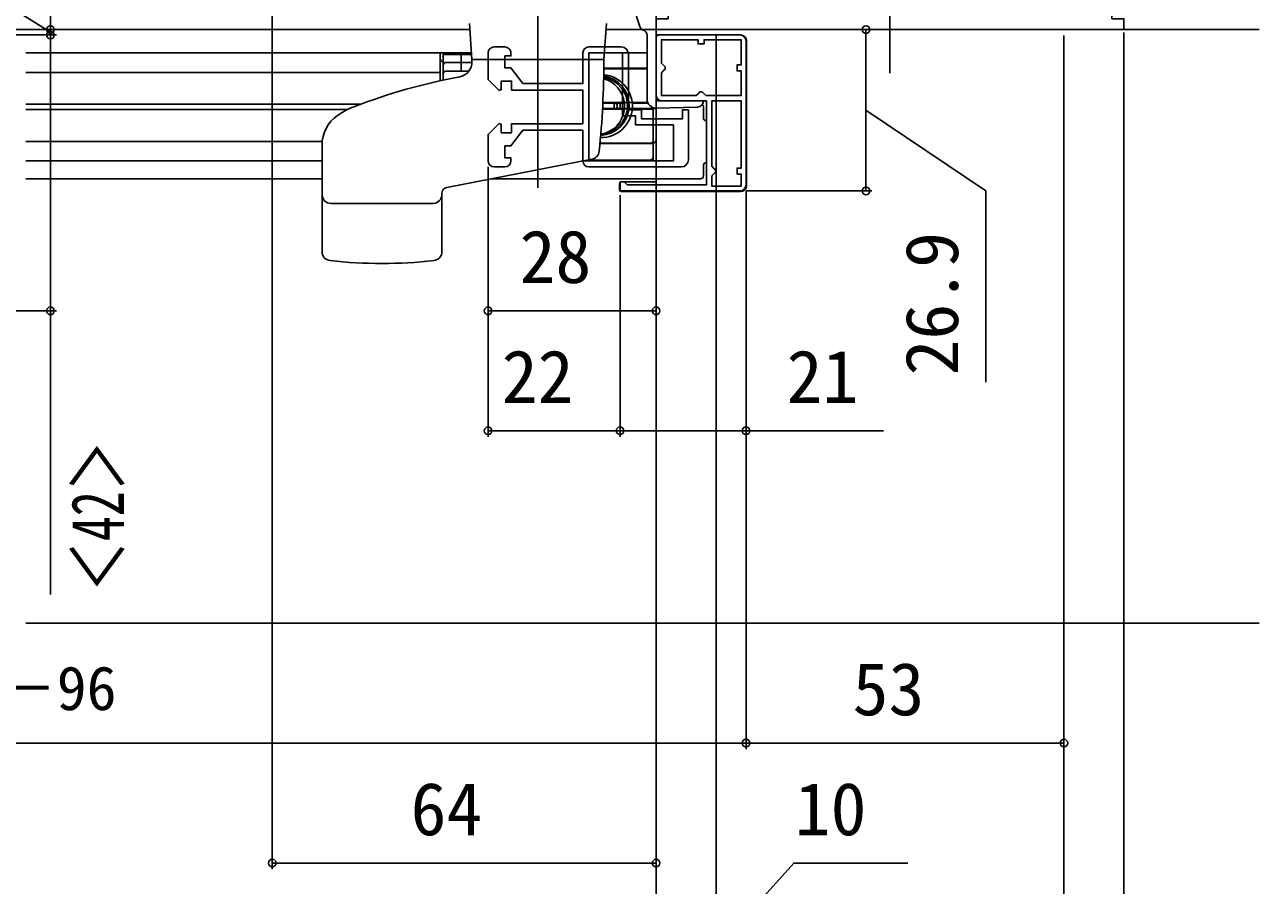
# Model space of a CAD drawing. Units: millimetres, scale not verified. Extents: x -525 to 525, y -783 to 778.
# Drawn here: x -207.4 to -1.5, y -661.4 to -517.9 of the extents above; entities that cross this region are included whole.
import ezdxf
from ezdxf.enums import TextEntityAlignment as Align

# ---------------------------------------------------------------- set-up
doc = ezdxf.new("R2010")
doc.units = ezdxf.units.MM
doc.header["$LTSCALE"] = 4
for name, color, linetype in [('0-2_YKK_11', 7, 'Continuous'), ('0-3_YKK_11E', 7, 'Continuous'), ('0-4_YKK_12', 2, 'Continuous'), ('0-5_YKK_13', 4, 'Continuous'), ('0-7_YKK_D', 6, 'Continuous'), ('0-9_YSS_K', 3, 'Continuous')]:
    doc.layers.add(name, color=color, linetype=linetype)
doc.styles.add('ＭＳ ゴシック', font='')
doc.styles.get('ＭＳ ゴシック').set_extended_font_data('MS Gothic')

msp = doc.modelspace()

# ---------------------------------------------------------------- linework, layer by layer
at = {"layer": '0-2_YKK_11'}
msp.add_line((-87.088, -544.598), (-87.088, -520.598), dxfattribs=at)
for points in [[(-29.388, -508.698), (-26.088, -508.698), (-26.088, -516.898), (-24.088, -516.898), (-24.088, -518.698), (-63.088, -518.698), (-102.088, -518.698), (-102.088, -516.898), (-100.088, -516.898), (-100.088, -508.698), (-96.788, -508.698)], [(-88.088, -519.598), (-102.088, -519.598), (-102.088, -529.598)], [(-101.088, -530.598), (-93.688, -530.598), (-93.688, -544.598), (-106.888, -544.598), (-107.088, -544.398), (-107.388, -544.098), (-108.088, -544.098), (-108.088, -545.598), (-88.088, -545.598)]]:
    msp.add_lwpolyline(points, dxfattribs=at)
for points in [[(-93.788, -529.698), (-87.888, -529.698), (-87.888, -525.598), (-88.588, -525.598), (-88.588, -524.598), (-87.888, -524.598), (-87.888, -520.398), (-94.088, -520.398), (-94.088, -521.098), (-95.088, -521.098), (-95.088, -520.398), (-101.188, -520.398), (-101.188, -524.298), (-100.888, -524.598), (-100.588, -524.898), (-100.588, -525.298), (-100.888, -525.598), (-101.188, -525.898), (-101.188, -529.698), (-95.388, -529.698), (-95.088, -529.398), (-94.788, -529.098), (-94.388, -529.098), (-94.088, -529.398)], [(-92.788, -530.598), (-92.788, -541.498), (-92.488, -541.798), (-92.188, -542.098), (-92.188, -542.498), (-92.488, -542.798), (-92.788, -543.098), (-92.788, -544.798), (-87.888, -544.798), (-87.888, -542.798), (-88.588, -542.798), (-88.588, -541.798), (-87.888, -541.798), (-87.888, -530.598)]]:
    msp.add_lwpolyline(points, close=True, dxfattribs=at)
for centre, start, end in [((-88.088, -520.598), 0.00001, 89.99999), ((-101.088, -529.598), 180.00001, 269.99999), ((-88.088, -544.598), 270.00001, 359.99999)]:
    msp.add_arc(centre, 1, start, end, dxfattribs=at)
at = {"layer": '0-3_YKK_11E'}
for p, q in [((-129.088, -521.598), (-127.288, -521.598)), ((-113.288, -521.598), (-107.888, -521.598)), ((-127.288, -541.598), (-129.088, -541.598)), ((-97.888, -541.598), (-113.288, -541.598))]:
    msp.add_line(p, q, dxfattribs=at)
for points in [[(-130.088, -540.598), (-130.088, -536.174), (-128.259, -534.344), (-127.888, -534.497), (-127.888, -535.898), (-126.188, -535.898), (-126.188, -534.398), (-114.288, -534.398), (-114.288, -528.798), (-126.188, -528.798), (-126.188, -527.298), (-127.888, -527.298), (-127.888, -528.698), (-128.259, -528.852), (-130.088, -527.022), (-130.088, -522.598)], [(-126.288, -522.598), (-126.288, -523.098), (-127.288, -523.098), (-127.288, -525.098), (-126.288, -525.098), (-124.288, -527.698), (-114.288, -527.698), (-114.288, -522.598)], [(-106.688, -522.798), (-106.688, -532.098), (-104.488, -532.098), (-104.488, -533.598), (-97.688, -533.598), (-97.688, -532.098), (-96.688, -532.098), (-96.688, -540.398)], [(-114.288, -540.598), (-114.288, -535.498), (-124.288, -535.498), (-126.288, -538.098), (-127.288, -538.098), (-127.288, -540.098), (-126.288, -540.098), (-126.288, -540.598)]]:
    msp.add_lwpolyline(points, dxfattribs=at)
msp.add_lwpolyline([(-113.288, -540.598), (-113.288, -522.598), (-107.688, -522.598), (-107.688, -533.098), (-105.488, -533.098), (-105.488, -534.598), (-99.188, -534.598), (-99.188, -540.598)], close=True, dxfattribs=at)
for centre, radius, start, end in [((-129.088, -522.598), 1, 90.00001, 179.99999), ((-127.288, -522.598), 1, 0.00001, 89.99999), ((-113.288, -522.598), 1, 90.00001, 179.99999), ((-107.888, -522.798), 1.2, 0.00001, 89.99999), ((-129.088, -540.598), 1, 180.00001, 269.99999), ((-127.288, -540.598), 1, 270.00001, 359.99999), ((-113.288, -540.598), 1, 180.00001, 269.99999), ((-97.888, -540.398), 1.2, 270.00001, 359.99999)]:
    msp.add_arc(centre, radius, start, end, dxfattribs=at)
at = {"layer": '0-4_YKK_12'}
for p, q in [((-63.088, -525.946), (-63.088, -432.31)), ((-133.135, -518.698), (-207.164, -518.698)), ((-110.435, -518.698), (-101.588, -518.698)), ((-24.588, -518.698), (-1.5, -518.698)), ((-101.588, -519.598), (-102.088, -519.598)), ((-207.164, -522.598), (-132.862, -522.598)), ((-138.088, -522.598), (-138.088, -527.225)), ((-110.708, -522.598), (-103.588, -522.598)), ((-207.164, -525.848), (-138.088, -525.848)), ((-102.088, -529.598), (-102.088, -530.098)), ((-207.164, -531.148), (-151.354, -531.148)), ((-207.164, -532.048), (-153.554, -532.048)), ((-207.164, -537.348), (-157.754, -537.348)), ((-207.164, -540.598), (-157.785, -540.598)), ((-114.24, -540.598), (-102.585, -540.598)), ((-102.088, -541.731), (-102.088, -544.098)), ((-207.164, -543.598), (-157.785, -543.598)), ((-129.595, -543.598), (-102.088, -543.598))]:
    msp.add_line(p, q, dxfattribs=at)
at = {"layer": '0-5_YKK_13'}
for p, q in [((-121.785, -545.072), (-121.785, -489.698)), ((-102.088, -516.163), (-102.088, -530.098)), ((-110.785, -523.698), (-110.366, -517.698)), ((-103.588, -519.698), (-103.588, -530.304)), ((-102.088, -520.098), (-102.088, -529.598)), ((-102.088, -520.098), (-102.088, -529.598)), ((-87.988, -519.598), (-101.588, -519.598)), ((-87.988, -519.598), (-101.588, -519.598)), ((-86.988, -544.698), (-86.988, -520.598)), ((-86.988, -544.698), (-86.988, -520.598)), ((-138.085, -523.565), (-138.085, -522.598)), ((-137.588, -527.116), (-137.588, -522.598)), ((-137.588, -522.866), (-137.588, -527.116)), ((-132.841, -522.866), (-137.588, -522.866)), ((-134.588, -525.616), (-134.588, -522.866)), ((-137.585, -527.115), (-137.585, -524.665)), ((-133.422, -524.165), (-137.085, -524.165)), ((-133.422, -524.165), (-133.101, -524.165)), ((-133.085, -524.165), (-133.101, -524.165)), ((-132.785, -523.698), (-132.785, -524.101)), ((-110.785, -523.698), (-132.785, -523.698)), ((-133.294, -525.616), (-137.088, -525.616)), ((-103.588, -525.215), (-110.793, -525.215)), ((-103.588, -525.116), (-110.792, -525.116)), ((-102.088, -525.616), (-102.088, -529.965)), ((-110.961, -530.965), (-107.663, -530.965)), ((-110.956, -530.866), (-106.865, -530.866)), ((-109.085, -531.965), (-109.085, -530.965)), ((-108.961, -530.965), (-107.362, -530.965)), ((-103.418, -530.866), (-106.613, -530.866)), ((-106.059, -530.965), (-103.435, -530.965)), ((-101.588, -530.598), (-94.188, -530.598)), ((-94.188, -530.624), (-94.188, -530.598)), ((-107.362, -531.965), (-111.013, -531.965)), ((-111.008, -531.866), (-106.865, -531.866)), ((-108.585, -531.665), (-108.585, -531.265)), ((-108.585, -531.665), (-108.585, -531.265)), ((-108.088, -531.566), (-108.088, -531.166)), ((-102.088, -531.866), (-106.613, -531.866)), ((-106.059, -531.965), (-102.585, -531.965)), ((-102.585, -531.72), (-102.585, -540.598)), ((-102.088, -540.465), (-102.088, -531.671)), ((-102.049, -531.804), (-95.162, -531.623)), ((-94.188, -531.598), (-94.188, -533.398)), ((-94.188, -531.598), (-94.188, -533.398)), ((-157.785, -555.736), (-157.785, -537.953)), ((-111.441, -537.715), (-103.498, -537.715)), ((-102.588, -537.616), (-111.432, -537.616)), ((-103.085, -537.715), (-103.498, -537.715)), ((-112.771, -540.311), (-136.977, -545.04)), ((-113.557, -540.465), (-103.085, -540.465)), ((-94.188, -543.098), (-94.188, -541.398)), ((-94.188, -543.098), (-94.188, -541.398)), ((-102.088, -541.598), (-102.088, -544.098)), ((-102.088, -541.598), (-102.088, -544.098)), ((-108.188, -545.398), (-108.188, -544.398)), ((-108.188, -545.398), (-108.188, -544.398)), ((-107.888, -544.098), (-102.088, -544.098)), ((-107.888, -544.098), (-102.088, -544.098)), ((-94.688, -543.598), (-102.088, -543.598)), ((-94.688, -543.598), (-102.088, -543.598)), ((-137.785, -555.736), (-137.785, -546.021)), ((-107.888, -545.698), (-87.988, -545.698)), ((-107.888, -545.698), (-87.988, -545.698)), ((-139.285, -547.698), (-156.285, -547.698))]:
    msp.add_line(p, q, dxfattribs=at)
for points in [[(-110.785, -523.698), (-132.785, -523.698), (-133.205, -517.698)], [(-107.663, -531.965), (-107.548, -531.965), (-107.496, -531.965), (-107.45, -531.965), (-107.413, -531.965), (-107.385, -531.965), (-107.369, -531.965), (-107.362, -531.965)], [(-102.585, -539.965), (-102.585, -538.215), (-102.585, -537.215), (-102.585, -531.72)]]:
    msp.add_lwpolyline(points, dxfattribs=at)
for centre, radius, start, end in [((-93.807, -513.948), 11.781, 159.83561, 201.12667), ((-103.864, -517.834), 1, 201.12667, 248.75687), ((-104.588, -519.698), 1, 0, 68.75687), ((-101.588, -520.098), 0.5, 90, 180), ((-101.588, -520.098), 0.5, 90, 180), ((-87.988, -520.598), 1, 0, 90), ((-87.988, -520.598), 1, 0, 90), ((-137.585, -523.565), 0.5, 180, 270), ((-137.085, -524.665), 0.5, 90, 180), ((-135.285, -524.101), 2.5, 280.59956, 0), ((-133.085, -524.665), 0.5, 53.84559, 90), ((-260.785, -523.698), 150, 354.14801, 0), ((-116.431, -624.852), 100, 100.59956, 111.12437), ((-137.088, -526.116), 0.5, 90, 180), ((-111.285, -531.465), 5.25, 269.28318, 84.76907), ((-111.588, -531.366), 5, 273.07305, 81.04245), ((-111.588, -531.366), 4.75, 273.48992, 80.62558), ((-112.085, -531.465), 4.75, 6.04233, 74.53942), ((-108.885, -531.265), 0.3, 0, 90), ((-108.885, -531.265), 0.3, 0, 90), ((-108.388, -531.166), 0.3, 0, 90), ((-112.085, -531.465), 4.75, 353.95767, 6.04233), ((-102.088, -530.304), 1.5, 180, 270), ((-101.588, -530.098), 0.5, 180, 270), ((-95.188, -530.624), 1, 271.5, 0), ((-151.785, -537.953), 6, 124.8499, 180), ((-147.785, -543.698), 13, 111.12437, 124.8499), ((-112.085, -531.465), 4.75, 279.48089, 353.95767), ((-108.885, -531.665), 0.3, 270, 0), ((-108.885, -531.665), 0.3, 270, 360), ((-108.388, -531.566), 0.3, 270, 0), ((-102.088, -530.304), 1.5, 270, 271.5), ((-94.688, -531.598), 0.5, 0, 51.37693), ((-94.688, -531.598), 0.5, 0, 51.37693), ((-93.688, -533.398), 0.5, 180, 270), ((-93.688, -533.398), 0.5, 180, 270), ((-103.085, -537.215), 0.5, 270, 0), ((-102.588, -537.116), 0.5, 270, 0), ((-113.059, -538.839), 1.5, 281.05459, 354.14801), ((-103.085, -539.965), 0.5, 270, 0), ((-93.688, -541.398), 0.5, 90, 180), ((-93.688, -541.398), 0.5, 90, 180), ((-94.688, -543.098), 0.5, 270, 0), ((-94.688, -543.098), 0.5, 270, 0), ((-136.785, -546.021), 1, 101.05459, 180), ((-107.888, -544.398), 0.3, 90, 180), ((-107.888, -544.398), 0.3, 90, 180), ((-107.888, -545.398), 0.3, 180, 270), ((-107.888, -545.398), 0.3, 180, 270), ((-87.988, -544.698), 1, 270, 0), ((-87.988, -544.698), 1, 270, 0), ((-156.285, -546.198), 1.5, 180, 270), ((-139.285, -546.198), 1.5, 270, 0), ((-156.285, -555.736), 1.5, 180, 263.78381), ((-139.285, -555.736), 1.5, 276.21619, 0), ((-147.785, -477.698), 80, 263.78381, 276.21619)]:
    msp.add_arc(centre, radius, start, end, dxfattribs=at)
at = {"layer": '0-7_YKK_D'}
for p, q in [((-203.062, -403.7), (-203.062, -518.7)), ((-166.085, -504.696), (-166.085, -658.7)), ((-203.062, -518.698), (-203.062, -516.148)), ((-226.811, -518.698), (-202.062, -518.698)), ((-226.811, -518.7), (-202.062, -518.7)), ((-203.062, -518.698), (-203.062, -519.598)), ((-203.062, -518.698), (-203.062, -519.598)), ((-87.088, -518.698), (-66.086, -518.698)), ((-67.086, -518.698), (-67.086, -545.598)), ((-226.811, -519.598), (-202.062, -519.598)), ((-226.811, -519.598), (-202.062, -519.598)), ((-203.062, -519.598), (-203.062, -565.598)), ((-203.062, -519.598), (-203.062, -522.148)), ((-102.088, -519.198), (-102.088, -678.7)), ((-102.088, -519.198), (-102.088, -566.598)), ((-102.088, -519.2), (-102.088, -678.7)), ((-102.088, -519.2), (-102.088, -658.7)), ((-92.085, -519.698), (-92.085, -718.7)), ((-92.085, -519.698), (-92.085, -678.7)), ((-92.085, -519.698), (-92.085, -678.7)), ((-34.085, -519.698), (-34.085, -698.7)), ((-34.085, -519.698), (-34.085, -678.7)), ((-34.085, -519.698), (-34.085, -678.7)), ((-34.085, -519.698), (-34.085, -638.699)), ((-24.085, -519.198), (-24.085, -678.7)), ((-130.088, -541.598), (-130.088, -586.598)), ((-130.088, -541.598), (-130.088, -566.598)), ((-108.088, -546.298), (-108.088, -586.598)), ((-108.088, -546.298), (-108.088, -586.598)), ((-87.088, -545.598), (-66.086, -545.598)), ((-87.086, -545.598), (-87.086, -638.699)), ((-87.086, -545.6), (-87.086, -638.699)), ((-87.086, -545.6), (-87.086, -586.598)), ((-306.119, -565.598), (-202.062, -565.598)), ((-203.062, -612.917), (-203.062, -565.598)), ((-130.088, -565.598), (-102.088, -565.598)), ((-130.088, -585.598), (-108.088, -585.598)), ((-341.088, -637.699), (-87.086, -637.699)), ((-87.086, -637.699), (-34.085, -637.699)), ((-102.088, -657.7), (-166.085, -657.7))]:
    msp.add_line(p, q, dxfattribs=at)
for points in [[(-203.062, -519.148), (-223.062, -506.687), (-223.062, -483.255)], [(-67.086, -532.148), (-47.086, -545.613), (-47.086, -577.5)], [(-108.088, -585.598), (-87.086, -585.598), (-64.141, -585.598)], [(-97.086, -677.7), (-79.131, -657.7), (-60.131, -657.7)]]:
    msp.add_lwpolyline(points, dxfattribs=at)
for centre in [(-203.062, -518.698), (-203.062, -518.7), (-67.086, -518.698), (-203.062, -519.598), (-203.062, -519.598), (-67.086, -545.598), (-203.062, -565.598), (-130.088, -565.598), (-102.088, -565.598), (-130.088, -585.598), (-108.088, -585.598), (-108.088, -585.598), (-87.086, -585.598), (-87.086, -637.699), (-87.086, -637.699), (-34.085, -637.699), (-166.085, -657.7), (-102.088, -657.7)]:
    msp.add_circle(centre, 0.637, dxfattribs=at)
at = {"layer": '0-9_YSS_K'}
msp.add_line((-1.5, -617.699), (-207.164, -617.699), dxfattribs=at)

# ---------------------------------------------------------------- texts
at = {"layer": '0-7_YKK_D', "style": 'ＭＳ ゴシック'}
for s, height, p in [('28', 8.798, (-124.849, -563.598)), ('22', 8.798, (-127.816, -583.598)), ('21', 8.798, (-80.323, -583.598)), ('網戸出来幅＝WS－96', 7.331, (-281.985, -634.392)), ('53', 8.798, (-69.313, -635.699)), ('64', 8.798, (-143.018, -655.7)), ('10', 8.798, (-78.972, -655.7))]:
    msp.add_text(s, height=height, dxfattribs=at).set_placement(p, align=Align.BOTTOM_LEFT)
msp.add_text('26.9', height=8.798, rotation=90, dxfattribs=at).set_placement((-49.086, -576.386), align=Align.BOTTOM_LEFT)
at = {"layer": '0-7_YKK_D', "style": 'ＭＳ ゴシック', "width": 0.7}
msp.add_text('＜42＞', height=8.798, rotation=90, dxfattribs=at).set_placement((-188.176, -612.444), align=Align.BOTTOM_LEFT)

doc.saveas('drawing.dxf')
